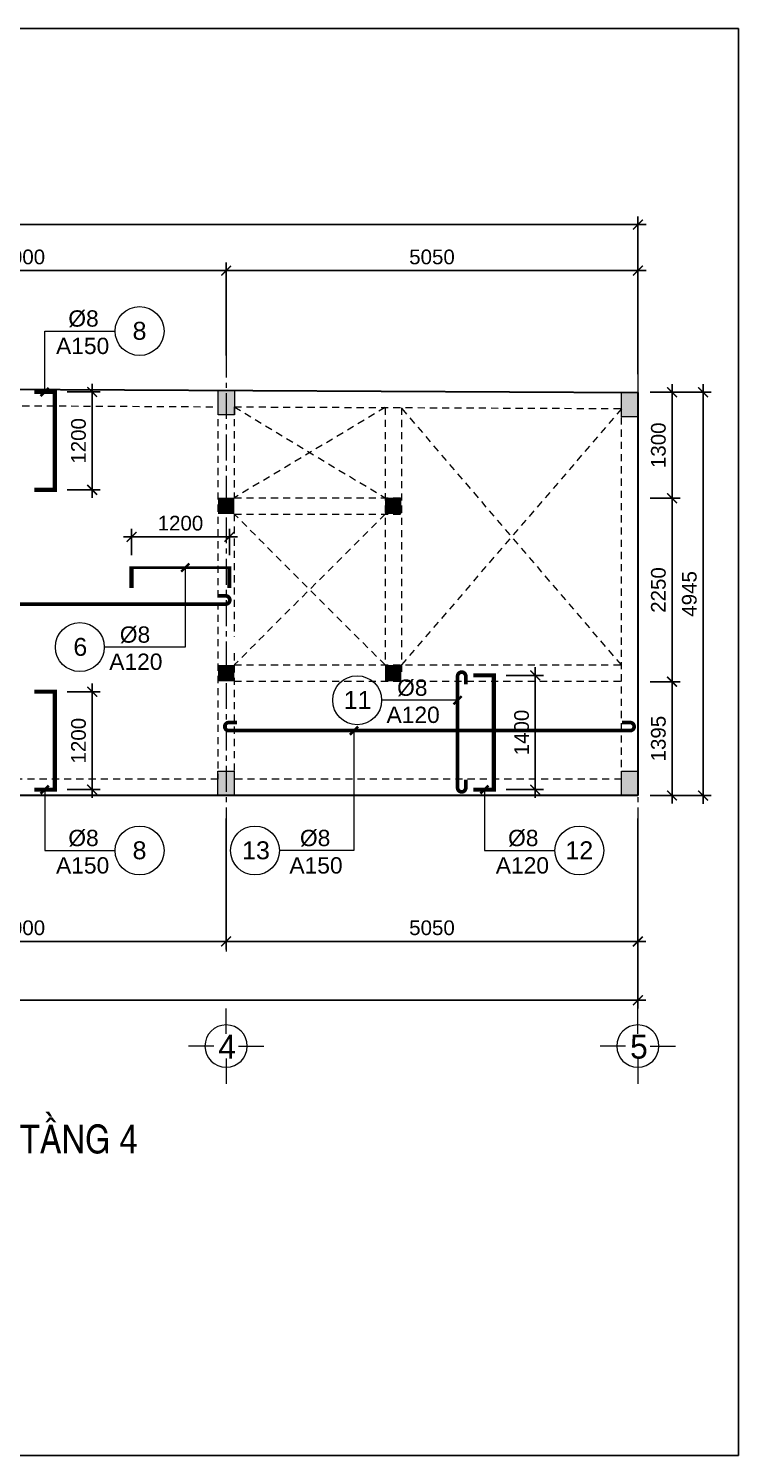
# Model space of a CAD drawing. Header units: millimetres. Extents: x -559287 to -299624, y 2351330 to 2655682.
# Drawn here: x -493184 to -484476, y 2475240 to 2492738 of the extents above; entities that cross this region are included whole.
import ezdxf
from ezdxf.enums import TextEntityAlignment as Align

# ---------------------------------------------------------------- set-up
doc = ezdxf.new("R2010")
doc.units = ezdxf.units.MM
doc.header["$LTSCALE"] = 10
for name, pattern in [('ACAD_ISO04W100', [30, 24, -3, 0, -3]), ('CENTER', [50.800000000000004, 31.75, -6.35, 6.35, -6.35]), ('HIDDEN', [0.3, 0.175, -0.125]), ('HIDDENX2', [0.75, 0.5, -0.25])]:
    doc.linetypes.add(name, pattern=pattern)
doc.layers.get('0').update_dxf_attribs({"lineweight": 20})
doc.layers.get('Defpoints').update_dxf_attribs({"lineweight": 20})
for name, color, linetype, lineweight in [('BTCT', 7, 'Continuous', 20), ('Dim', 251, 'Continuous', 15), ('Net khuat', 76, 'HIDDENX2', 15), ('Net manh', 8, 'Continuous', 13), ('Net-thay', 252, 'Continuous', 9), ('Text', 54, 'Continuous', 25), ('Thep dai', 2, 'Continuous', 50), ('Thep doc', 140, 'Continuous', 60), ('Tim', 144, 'CENTER', 9), ('Tuong', 1, 'Continuous', 30)]:
    doc.layers.add(name, color=color, linetype=linetype, lineweight=lineweight)
doc.layers.add('L7-03', color=7, linetype='Continuous')
doc.layers.add('ththep', color=3, linetype='Continuous')
doc.styles.add('HELVE', font='VHAVAN.TTF', dxfattribs={"height": 800})
doc.styles.add('IN-NHO', font='VHELVEN.TTF', dxfattribs={"height": 200})
doc.styles.add('NGHIA5', font='arial_0.ttf', dxfattribs={"height": 180})
doc.styles.add('STYLE1-S1', font='VHARIALN.TTF')
doc.dimstyles.new('dim100', dxfattribs={"dimscale": 100, "dimtxt": 180, "dimasz": 1.2, "dimexe": 1, "dimexo": 1.5, "dimgap": 0.75, "dimtad": 1, "dimdec": 0, "dimzin": 0, "dimdsep": 46, "dimtxsty": 'NGHIA5', "dimblk1": 'ARCHTICK', "dimblk2": 'ARCHTICK', "dimsah": 1, "dimcen": 0.09, "dimdle": 1, "dimclrd": 256, "dimclre": 256, "dimclrt": 54, "dimadec": 0, "dimazin": 0, "dimtfac": 1, "dimtdec": 0, "dimtofl": 0, "dimtmove": 2, "dimatfit": 3, "dimfxl": 0, "dimtolj": 1, "dimtzin": 0, "dimarcsym": 0})

# ---------------------------------------------------------------- blocks, each defined once
blk = doc.blocks.new('_ARCHTICK')
at = {"color": 0, "linetype": 'ByBlock', "const_width": 0.15}
blk.add_lwpolyline([(-0.5, -0.5), (0.5, 0.5)], dxfattribs=at)
blk = doc.blocks.new('*D680')
at = {"layer": 'Defpoints', "color": 0, "transparency": 16777216}
for p in [(-495760.5929800128, 2483201.723476426), (-490760.5929800128, 2483201.723476426), (-490760.5929800128, 2481542.752241842)]:
    blk.add_point(p, dxfattribs=at)
at = {"layer": 'Dim', "lineweight": -2, "transparency": 16777216}
for p, q in [((-495760.5929800128, 2483051.723476426), (-495760.5929800128, 2481442.752241842)), ((-490760.5929800128, 2483051.723476426), (-490760.5929800128, 2481442.752241842)), ((-495860.5929800128, 2481542.752241842), (-490660.5929800128, 2481542.752241842))]:
    blk.add_line(p, q, dxfattribs=at)
at = {"layer": 'Dim', "lineweight": -2, "transparency": 16777216, "xscale": 120, "yscale": 120, "zscale": 120, "rotation": 180}
blk.add_blockref('_ARCHTICK', (-495760.5929800128, 2481542.752241842), dxfattribs=at)
at = {"layer": 'Dim', "lineweight": -2, "transparency": 16777216, "xscale": 120, "yscale": 120, "zscale": 120}
blk.add_blockref('_ARCHTICK', (-490760.5929800128, 2481542.752241842), dxfattribs=at)
at = {"layer": 'Dim', "color": 54, "transparency": 16777216, "insert": (-493260.5929800128, 2481709.655379632), "char_height": 180, "attachment_point": 5, "style": 'NGHIA5'}
blk.add_mtext('\\A1;5000', dxfattribs=at)
blk = doc.blocks.new('*D681')
at = {"layer": 'Defpoints', "color": 0, "transparency": 16777216}
for p in [(-490760.5929800128, 2483201.723476426), (-485710.5929800128, 2483201.723476426), (-485710.5929800128, 2481542.752241842)]:
    blk.add_point(p, dxfattribs=at)
at = {"layer": 'Dim', "lineweight": -2, "transparency": 16777216}
for p, q in [((-490760.5929800128, 2483051.723476426), (-490760.5929800128, 2481442.752241842)), ((-485710.5929800128, 2483051.723476426), (-485710.5929800128, 2481442.752241842)), ((-490860.5929800128, 2481542.752241842), (-485610.5929800128, 2481542.752241842))]:
    blk.add_line(p, q, dxfattribs=at)
at = {"layer": 'Dim', "lineweight": -2, "transparency": 16777216, "xscale": 120, "yscale": 120, "zscale": 120, "rotation": 180}
blk.add_blockref('_ARCHTICK', (-490760.5929800128, 2481542.752241842), dxfattribs=at)
at = {"layer": 'Dim', "lineweight": -2, "transparency": 16777216, "xscale": 120, "yscale": 120, "zscale": 120}
blk.add_blockref('_ARCHTICK', (-485710.5929800128, 2481542.752241842), dxfattribs=at)
at = {"layer": 'Dim', "color": 54, "transparency": 16777216, "insert": (-488235.5929800128, 2481709.655379632), "char_height": 180, "attachment_point": 5, "style": 'NGHIA5'}
blk.add_mtext('\\A1;5050', dxfattribs=at)
blk = doc.blocks.new('*D682')
at = {"layer": 'Defpoints', "color": 0, "transparency": 16777216}
for p in [(-504410.3011356059, 2483201.710111333), (-485710.5929800128, 2483201.723476426), (-485710.5929800128, 2480822.229463347)]:
    blk.add_point(p, dxfattribs=at)
at = {"layer": 'Dim', "lineweight": -2, "transparency": 16777216}
for p, q in [((-504410.3011356059, 2483051.710111333), (-504410.3011356059, 2480722.229463347)), ((-485710.5929800128, 2483051.723476426), (-485710.5929800128, 2480722.229463347)), ((-504510.3011356059, 2480822.229463347), (-485610.5929800128, 2480822.229463347))]:
    blk.add_line(p, q, dxfattribs=at)
at = {"layer": 'Dim', "lineweight": -2, "transparency": 16777216, "xscale": 120, "yscale": 120, "zscale": 120, "rotation": 180}
blk.add_blockref('_ARCHTICK', (-504410.3011356059, 2480822.229463347), dxfattribs=at)
at = {"layer": 'Dim', "lineweight": -2, "transparency": 16777216, "xscale": 120, "yscale": 120, "zscale": 120}
blk.add_blockref('_ARCHTICK', (-485710.5929800128, 2480822.229463347), dxfattribs=at)
at = {"layer": 'Dim', "color": 54, "transparency": 16777216, "insert": (-495060.4470578093, 2480989.132601137), "char_height": 180, "attachment_point": 5, "style": 'NGHIA5'}
blk.add_mtext('\\A1;18700', dxfattribs=at)
blk = doc.blocks.new('truc ngang-helve')
for points in [[(0, -4.802440907544224), (0, 0)], [(-2.325193748962192, -7.127634656506416), (-7.127634656506416, -7.127634656506416)], [(2.325193748962192, -7.127634656506416), (7.127634656506416, -7.127634656506416)], [(0, -9.452828405468608), (0, -14.25526931301283)]]:
    blk.add_lwpolyline(points)
blk.add_circle((0, -7.127634656506416), 4)
at = {"style": 'HELVE'}
blk.add_attdef('A', text='', height=4.5, dxfattribs=at).set_placement((0.02702979045830034, -7.007037711264502), align=Align.MIDDLE_CENTER)
blk = doc.blocks.new('*D686')
at = {"layer": 'Defpoints', "color": 0, "transparency": 16777216}
for p in [(-490760.5929800128, 2489769.0464934), (-495760.5929800128, 2488570.298501291), (-490760.5929800128, 2488576.471614989)]:
    blk.add_point(p, dxfattribs=at)
at = {"layer": 'Dim', "lineweight": -2, "transparency": 16777216}
for p, q in [((-495760.5929800128, 2488720.298501291), (-495760.5929800128, 2489869.0464934)), ((-490760.5929800128, 2488726.471614989), (-490760.5929800128, 2489869.0464934)), ((-495860.5929800128, 2489769.0464934), (-490660.5929800128, 2489769.0464934))]:
    blk.add_line(p, q, dxfattribs=at)
at = {"layer": 'Dim', "lineweight": -2, "transparency": 16777216, "xscale": 120, "yscale": 120, "zscale": 120, "rotation": 180}
blk.add_blockref('_ARCHTICK', (-495760.5929800128, 2489769.0464934), dxfattribs=at)
at = {"layer": 'Dim', "lineweight": -2, "transparency": 16777216, "xscale": 120, "yscale": 120, "zscale": 120}
blk.add_blockref('_ARCHTICK', (-490760.5929800128, 2489769.0464934), dxfattribs=at)
at = {"layer": 'Dim', "color": 54, "transparency": 16777216, "insert": (-493260.5929800128, 2489935.94963119), "char_height": 180, "attachment_point": 5, "style": 'NGHIA5'}
blk.add_mtext('\\A1;5000', dxfattribs=at)
blk = doc.blocks.new('*D687')
at = {"layer": 'Defpoints', "color": 0, "transparency": 16777216}
for p in [(-485710.3233015332, 2489769.0464934), (-490760.5929800128, 2488576.471614989), (-485710.3233015332, 2488348.445122615)]:
    blk.add_point(p, dxfattribs=at)
at = {"layer": 'Dim', "lineweight": -2, "transparency": 16777216}
for p, q in [((-490760.5929800128, 2488726.471614989), (-490760.5929800128, 2489869.0464934)), ((-485710.3233015332, 2488498.445122615), (-485710.3233015332, 2489869.0464934)), ((-490860.5929800128, 2489769.0464934), (-485610.3233015332, 2489769.0464934))]:
    blk.add_line(p, q, dxfattribs=at)
at = {"layer": 'Dim', "lineweight": -2, "transparency": 16777216, "xscale": 120, "yscale": 120, "zscale": 120, "rotation": 180}
blk.add_blockref('_ARCHTICK', (-490760.5929800128, 2489769.0464934), dxfattribs=at)
at = {"layer": 'Dim', "lineweight": -2, "transparency": 16777216, "xscale": 120, "yscale": 120, "zscale": 120}
blk.add_blockref('_ARCHTICK', (-485710.3233015332, 2489769.0464934), dxfattribs=at)
at = {"layer": 'Dim', "color": 54, "transparency": 16777216, "insert": (-488235.458140773, 2489935.94963119), "char_height": 180, "attachment_point": 5, "style": 'NGHIA5'}
blk.add_mtext('\\A1;5050', dxfattribs=at)
blk = doc.blocks.new('*D688')
at = {"layer": 'Defpoints', "color": 0, "transparency": 16777216}
for p in [(-485710.3233015332, 2490333.446106889), (-504410.4877142855, 2488576.471614989), (-485710.3233015332, 2488411.715930861)]:
    blk.add_point(p, dxfattribs=at)
at = {"layer": 'Dim', "lineweight": -2, "transparency": 16777216}
for p, q in [((-504510.4877142855, 2490333.446106889), (-485610.3233015332, 2490333.446106889)), ((-504410.4877142855, 2488726.471614989), (-504410.4877142855, 2490433.446106889)), ((-485710.3233015332, 2488561.715930861), (-485710.3233015332, 2490433.446106889))]:
    blk.add_line(p, q, dxfattribs=at)
at = {"layer": 'Dim', "lineweight": -2, "transparency": 16777216, "xscale": 120, "yscale": 120, "zscale": 120, "rotation": 180}
blk.add_blockref('_ARCHTICK', (-504410.4877142855, 2490333.446106889), dxfattribs=at)
at = {"layer": 'Dim', "lineweight": -2, "transparency": 16777216, "xscale": 120, "yscale": 120, "zscale": 120}
blk.add_blockref('_ARCHTICK', (-485710.3233015332, 2490333.446106889), dxfattribs=at)
at = {"layer": 'Dim', "color": 54, "transparency": 16777216, "insert": (-495060.4055079094, 2490500.349244679), "char_height": 180, "attachment_point": 5, "style": 'NGHIA5'}
blk.add_mtext('\\A1;18700', dxfattribs=at)
blk = doc.blocks.new('*D689')
at = {"layer": 'Defpoints', "color": 0, "transparency": 16777216}
for p in [(-485710.7483731856, 2488277.13230251), (-484911.1065766126, 2488277.13230251), (-485710.7483731856, 2483331.960701331)]:
    blk.add_point(p, dxfattribs=at)
at = {"layer": 'Dim', "lineweight": -2, "transparency": 16777216}
for p, q in [((-484911.1065766126, 2483231.960701331), (-484911.1065766126, 2488377.13230251)), ((-485560.7483731856, 2488277.13230251), (-484811.1065766126, 2488277.13230251)), ((-485560.7483731856, 2483331.960701331), (-484811.1065766126, 2483331.960701331))]:
    blk.add_line(p, q, dxfattribs=at)
at = {"layer": 'Dim', "lineweight": -2, "transparency": 16777216, "xscale": 120, "yscale": 120, "zscale": 120}
for p, rotation in [((-484911.1065766126, 2488277.13230251), 90), ((-484911.1065766126, 2483331.960701331), 270)]:
    blk.add_blockref('_ARCHTICK', p, dxfattribs=dict(at, rotation=rotation))
at = {"layer": 'Dim', "color": 54, "transparency": 16777216, "insert": (-485078.0097144028, 2485804.546501921), "char_height": 180, "attachment_point": 5, "rotation": 90, "style": 'NGHIA5'}
blk.add_mtext('\\A1;4945', dxfattribs=at)
blk = doc.blocks.new('*D694')
at = {"layer": 'Defpoints', "color": 0, "transparency": 16777216}
for p in [(-492861.3136472735, 2484604.87349627), (-492403.9071656826, 2484604.87349627), (-492861.3136472728, 2483404.87349627)]:
    blk.add_point(p, dxfattribs=at)
at = {"layer": 'Dim', "lineweight": -2, "transparency": 16777216}
for p, q in [((-492403.9071656826, 2483304.87349627), (-492403.9071656826, 2484704.87349627)), ((-492711.3136472735, 2484604.87349627), (-492303.9071656826, 2484604.87349627)), ((-492711.3136472728, 2483404.87349627), (-492303.9071656826, 2483404.87349627))]:
    blk.add_line(p, q, dxfattribs=at)
at = {"layer": 'Dim', "lineweight": -2, "transparency": 16777216, "xscale": 120, "yscale": 120, "zscale": 120}
for p, rotation in [((-492403.9071656826, 2484604.87349627), 90), ((-492403.9071656826, 2483404.87349627), 270)]:
    blk.add_blockref('_ARCHTICK', p, dxfattribs=dict(at, rotation=rotation))
at = {"layer": 'Dim', "color": 54, "transparency": 16777216, "insert": (-492570.8103034728, 2484004.87349627), "char_height": 180, "attachment_point": 5, "rotation": 90, "style": 'NGHIA5'}
blk.add_mtext('\\A1;1200', dxfattribs=at)
blk = doc.blocks.new('*D695')
at = {"layer": 'Defpoints', "color": 0, "transparency": 16777216}
for p in [(-492861.3136472728, 2488281.184038557), (-492861.3136472735, 2487081.184038557), (-492403.9071656825, 2487081.184038557)]:
    blk.add_point(p, dxfattribs=at)
at = {"layer": 'Dim', "lineweight": -2, "transparency": 16777216}
for p, q in [((-492403.9071656825, 2488381.184038557), (-492403.9071656825, 2486981.184038557)), ((-492711.3136472728, 2488281.184038557), (-492303.9071656825, 2488281.184038557)), ((-492711.3136472735, 2487081.184038557), (-492303.9071656825, 2487081.184038557))]:
    blk.add_line(p, q, dxfattribs=at)
at = {"layer": 'Dim', "lineweight": -2, "transparency": 16777216, "xscale": 120, "yscale": 120, "zscale": 120}
for p, rotation in [((-492403.9071656825, 2488281.184038557), 90), ((-492403.9071656825, 2487081.184038557), 270)]:
    blk.add_blockref('_ARCHTICK', p, dxfattribs=dict(at, rotation=rotation))
at = {"layer": 'Dim', "color": 54, "transparency": 16777216, "insert": (-492570.8103034727, 2487681.184038557), "char_height": 180, "attachment_point": 5, "rotation": 90, "style": 'NGHIA5'}
blk.add_mtext('\\A1;1200', dxfattribs=at)
blk = doc.blocks.new('*D699')
at = {"layer": 'Defpoints', "color": 0, "ltscale": 3, "transparency": 16777216}
for p in [(-490721.0273455216, 2486504.235967808), (-491921.0273455216, 2486128.19684108), (-490721.0273455216, 2486128.196841082)]:
    blk.add_point(p, dxfattribs=at)
at = {"layer": 'Dim', "lineweight": -2, "ltscale": 3, "transparency": 16777216}
for p, q in [((-492021.0273455216, 2486504.235967808), (-490621.0273455216, 2486504.235967808)), ((-491921.0273455216, 2486278.19684108), (-491921.0273455216, 2486604.235967808)), ((-490721.0273455216, 2486278.196841082), (-490721.0273455216, 2486604.235967808))]:
    blk.add_line(p, q, dxfattribs=at)
at = {"layer": 'Dim', "lineweight": -2, "ltscale": 3, "transparency": 16777216, "xscale": 120, "yscale": 120, "zscale": 120, "rotation": 180}
blk.add_blockref('_ARCHTICK', (-491921.0273455216, 2486504.235967808), dxfattribs=at)
at = {"layer": 'Dim', "lineweight": -2, "ltscale": 3, "transparency": 16777216, "xscale": 120, "yscale": 120, "zscale": 120}
blk.add_blockref('_ARCHTICK', (-490721.0273455216, 2486504.235967808), dxfattribs=at)
at = {"layer": 'Dim', "color": 54, "ltscale": 3, "transparency": 16777216, "insert": (-491321.0273455216, 2486671.139105598), "char_height": 180, "attachment_point": 5, "style": 'NGHIA5'}
blk.add_mtext('\\A1;1200', dxfattribs=at)
blk = doc.blocks.new('*D675')
at = {"layer": 'Defpoints', "color": 0, "transparency": 16777216}
for p in [(-485710.9361136652, 2484727.864546303), (-485290.8899645277, 2484727.864546303), (-485711.0180516651, 2483332.960701331)]:
    blk.add_point(p, dxfattribs=at)
at = {"layer": 'Dim', "lineweight": -2, "transparency": 16777216}
for p, q in [((-485560.9361136652, 2484727.864546303), (-485190.8899645277, 2484727.864546303)), ((-485290.8899645277, 2483232.960701331), (-485290.8899645277, 2484827.864546303)), ((-485561.0180516651, 2483332.960701331), (-485190.8899645277, 2483332.960701331))]:
    blk.add_line(p, q, dxfattribs=at)
at = {"layer": 'Dim', "lineweight": -2, "transparency": 16777216, "xscale": 120, "yscale": 120, "zscale": 120}
for p, rotation in [((-485290.8899645277, 2484727.864546303), 90), ((-485290.8899645277, 2483332.960701331), 270)]:
    blk.add_blockref('_ARCHTICK', p, dxfattribs=dict(at, rotation=rotation))
at = {"layer": 'Dim', "color": 54, "transparency": 16777216, "insert": (-485457.8544938596, 2484030.412623817), "char_height": 180, "attachment_point": 5, "rotation": 90, "style": 'NGHIA5'}
blk.add_mtext('\\A1;1395', dxfattribs=at)
blk = doc.blocks.new('*D676')
at = {"layer": 'Defpoints', "color": 0, "transparency": 16777216}
for p in [(-485710.8393007194, 2486977.409099357), (-485290.8899645277, 2486977.409099357), (-485710.9361136652, 2484727.864546303)]:
    blk.add_point(p, dxfattribs=at)
at = {"layer": 'Dim', "lineweight": -2, "transparency": 16777216}
for p, q in [((-485560.8393007194, 2486977.409099357), (-485190.8899645277, 2486977.409099357)), ((-485290.8899645277, 2484627.864546303), (-485290.8899645277, 2487077.409099357)), ((-485560.9361136652, 2484727.864546303), (-485190.8899645277, 2484727.864546303))]:
    blk.add_line(p, q, dxfattribs=at)
at = {"layer": 'Dim', "lineweight": -2, "transparency": 16777216, "xscale": 120, "yscale": 120, "zscale": 120}
for p, rotation in [((-485290.8899645277, 2486977.409099357), 90), ((-485290.8899645277, 2484727.864546303), 270)]:
    blk.add_blockref('_ARCHTICK', p, dxfattribs=dict(at, rotation=rotation))
at = {"layer": 'Dim', "color": 54, "transparency": 16777216, "insert": (-485457.793102318, 2485852.63682283), "char_height": 180, "attachment_point": 5, "rotation": 90, "style": 'NGHIA5'}
blk.add_mtext('\\A1;2250', dxfattribs=at)
blk = doc.blocks.new('*D677')
at = {"layer": 'Defpoints', "color": 0, "transparency": 16777216}
for p in [(-485710.7483731856, 2488277.13230251), (-485710.8393007194, 2486977.409099357), (-485290.8899645277, 2486977.409099357)]:
    blk.add_point(p, dxfattribs=at)
at = {"layer": 'Dim', "lineweight": -2, "transparency": 16777216}
for p, q in [((-485290.8899645277, 2488377.13230251), (-485290.8899645277, 2486877.409099357)), ((-485560.7483731856, 2488277.13230251), (-485190.8899645277, 2488277.13230251)), ((-485560.8393007194, 2486977.409099357), (-485190.8899645277, 2486977.409099357))]:
    blk.add_line(p, q, dxfattribs=at)
at = {"layer": 'Dim', "lineweight": -2, "transparency": 16777216, "xscale": 120, "yscale": 120, "zscale": 120}
for p, rotation in [((-485290.8899645277, 2488277.13230251), 90), ((-485290.8899645277, 2486977.409099357), 270)]:
    blk.add_blockref('_ARCHTICK', p, dxfattribs=dict(at, rotation=rotation))
at = {"layer": 'Dim', "color": 54, "transparency": 16777216, "insert": (-485457.8544938596, 2487627.270700933), "char_height": 180, "attachment_point": 5, "rotation": 90, "style": 'NGHIA5'}
blk.add_mtext('\\A1;1300', dxfattribs=at)
blk = doc.blocks.new('*D821')
at = {"layer": 'Defpoints', "color": 0, "transparency": 16777216}
for p in [(-487477.0547420062, 2484804.960555855), (-486969.0039137359, 2484804.960555855), (-487477.0547420055, 2483404.87349627)]:
    blk.add_point(p, dxfattribs=at)
at = {"layer": 'Dim', "lineweight": -2, "transparency": 16777216}
for p, q in [((-486969.0039137359, 2483304.87349627), (-486969.0039137359, 2484904.960555855)), ((-487327.0547420062, 2484804.960555855), (-486869.0039137359, 2484804.960555855)), ((-487327.0547420055, 2483404.87349627), (-486869.0039137359, 2483404.87349627))]:
    blk.add_line(p, q, dxfattribs=at)
at = {"layer": 'Dim', "lineweight": -2, "transparency": 16777216, "xscale": 120, "yscale": 120, "zscale": 120}
for p, rotation in [((-486969.0039137359, 2484804.960555855), 90), ((-486969.0039137359, 2483404.87349627), 270)]:
    blk.add_blockref('_ARCHTICK', p, dxfattribs=dict(at, rotation=rotation))
at = {"layer": 'Dim', "color": 54, "transparency": 16777216, "insert": (-487135.9070515261, 2484104.917026062), "char_height": 180, "attachment_point": 5, "rotation": 90, "style": 'NGHIA5'}
blk.add_mtext('\\A1;1400', dxfattribs=at)

msp = doc.modelspace()

# ---------------------------------------------------------------- linework, layer by layer
at = {"color": 251, "linetype": 'ACAD_ISO04W100', "ltscale": 20}
msp.add_line((-485710.3233015332, 2489891.148830766), (-485710.3233015332, 2487426.912208553), dxfattribs=at)
at = {"layer": 'BTCT'}
for points in [[(-490659.9546267772, 2488298.987116357), (-490659.9546267772, 2487998.987116357), (-490859.9546267772, 2487998.987116357), (-490859.9546267772, 2488298.987116357)], [(-485910.3233015332, 2487977.13230251), (-485910.3233015332, 2488277.13230251), (-485710.3233015332, 2488277.13230251), (-485710.3233015332, 2487977.13230251)], [(-490860.5929800128, 2483331.960701331), (-490860.5929800128, 2483631.960701331), (-490660.5929800128, 2483631.960701331), (-490660.5929800128, 2483331.960701331)], [(-485710.5929800128, 2483631.960701331), (-485710.5929800128, 2483331.960701331), (-485910.5929800128, 2483331.960701331), (-485910.5929800128, 2483631.960701331)]]:
    msp.add_lwpolyline(points, close=True, dxfattribs=at)
for points in [[(-490859.9546267772, 2488298.987116357), (-490659.9546267772, 2488298.987116357), (-490859.9546267772, 2487998.987116357), (-490659.9546267772, 2487998.987116357)], [(-485710.3233015332, 2487977.13230251), (-485910.3233015332, 2487977.13230251), (-485710.3233015332, 2488277.13230251), (-485910.3233015332, 2488277.13230251)], [(-490660.5929800128, 2483331.960701331), (-490860.5929800128, 2483331.960701331), (-490660.5929800128, 2483631.960701331), (-490860.5929800128, 2483631.960701331)], [(-485910.5929800128, 2483631.960701331), (-485710.5929800128, 2483631.960701331), (-485910.5929800128, 2483331.960701331), (-485710.5929800128, 2483331.960701331)]]:
    msp.add_solid(points, dxfattribs=at)
at = {"layer": 'L7-03'}
for points in [[(-490860.5929800128, 2486982.955669639), (-490860.5929800128, 2486782.955669639), (-490660.5929800128, 2486982.955669639), (-490660.5929800128, 2486782.955669639)], [(-488811.0454246687, 2486982.955669638), (-488811.0454246687, 2486782.955669638), (-488611.0454246687, 2486982.955669638), (-488611.0454246687, 2486782.955669638)], [(-490860.5929800128, 2484932.995402836), (-490860.5929800128, 2484732.995402836), (-490660.5929800128, 2484932.995402836), (-490660.5929800128, 2484732.995402836)], [(-488811.0454246682, 2484932.995402835), (-488811.0454246682, 2484732.995402835), (-488611.0454246682, 2484932.995402835), (-488611.0454246682, 2484732.995402835)]]:
    msp.add_solid(points, dxfattribs=at)
at = {"layer": 'Net khuat', "linetype": 'HIDDEN', "ltscale": 50}
for p, q in [((-495660.592980013, 2488125.76223346), (-490860.5929800128, 2488099.534039426)), ((-490860.5929800128, 2488099.534039426), (-490860.5929800128, 2483531.96070133)), ((-490661.0454246687, 2488098.987768289), (-488811.0454246687, 2486982.955669638)), ((-490660.5929800128, 2488098.441198008), (-485910.3232510015, 2488077.67573721)), ((-490660.5929800128, 2488098.441198008), (-490660.5929800129, 2486983.233721142)), ((-488811.0454246687, 2488089.152195527), (-490660.592980013, 2486983.233721142)), ((-488811.0454246687, 2488089.152195527), (-488811.0454246687, 2484938.574698918)), ((-488611.0454246686, 2488088.059354109), (-488611.0454246687, 2484838.483534061)), ((-485911.0867776119, 2484932.995402837), (-488611.0454246686, 2488088.059354108)), ((-485910.7761529415, 2488073.304523608), (-488611.0454246687, 2484932.995402836)), ((-485910.7464028927, 2483531.96070133), (-485910.322347977, 2488077.67573322)), ((-490661.0454246688, 2486982.955669638), (-488611.0180144418, 2486982.955669638)), ((-488811.0454246687, 2486782.955669638), (-490661.0454246688, 2484932.995402836)), ((-488811.0454246687, 2484932.995402836), (-490661.0454246687, 2486782.955669638)), ((-490660.5929800128, 2486782.955669638), (-490660.5929800128, 2485276.920968132)), ((-490660.5929800128, 2486782.955669638), (-488611.0366116024, 2486782.955669638)), ((-490660.5929800128, 2485076.920968132), (-490660.5929800128, 2483531.96070133)), ((-490661.0454246688, 2484932.995402836), (-485911.0684786404, 2484932.995402837)), ((-490661.0454246687, 2484732.995402836), (-485911.0867776118, 2484732.744345014)), ((-490860.5929800128, 2483531.96070133), (-495660.5929800129, 2483531.960701331)), ((-485910.7464028927, 2483531.96070133), (-490660.5929800128, 2483531.960701331))]:
    msp.add_line(p, q, dxfattribs=at)
at = {"layer": 'Net manh'}
for points in [[(-492986.3136472728, 2488281.184038557), (-492986.3136472728, 2489028.165973738), (-492121.8582140894, 2489028.165973738)], [(-491261.500612122, 2486128.196841081), (-491261.5006121208, 2485152.381299626), (-492254.7937445288, 2485152.381299626)], [(-487921.2309862443, 2484501.174879273), (-488853.6314861992, 2484501.174879273)], [(-489192.3157229174, 2484127.811118114), (-489192.3157229174, 2482657.891561089), (-490106.7711561008, 2482657.891561089)], [(-492986.3136472728, 2483404.87349627), (-492986.3136472728, 2482657.891561089), (-492121.8582140894, 2482657.891561089)], [(-487592.1868824561, 2483404.87349627), (-487592.1868824561, 2482657.891561089), (-486727.7314492727, 2482657.891561089)]]:
    msp.add_lwpolyline(points, dxfattribs=at)
at = {"layer": 'Net manh', "const_width": 29.99999999999999}
for points in [[(-492936.3136472728, 2488331.184038557), (-493036.3136472728, 2488231.184038557)], [(-491311.5006121225, 2486078.196841081), (-491211.5006121225, 2486178.196841081)], [(-487971.2309862449, 2484451.174879272), (-487871.2309862449, 2484551.174879272)], [(-489242.3157229179, 2484077.811118114), (-489142.3157229179, 2484177.811118114)], [(-492936.3136472728, 2483454.87349627), (-493036.3136472728, 2483354.87349627)], [(-487542.1868824561, 2483454.87349627), (-487642.1868824561, 2483354.87349627)]]:
    msp.add_lwpolyline(points, dxfattribs=at)
at = {"layer": 'Net manh'}
for centre in [(-491821.8582140894, 2489028.165973738), (-492554.7937445288, 2485152.381299626), (-489153.6314861992, 2484501.174879273), (-491821.8582140894, 2482657.891561089), (-490406.7711561008, 2482657.891561089), (-486427.7314492727, 2482657.891561089)]:
    msp.add_circle(centre, 300, dxfattribs=at)
at = {"layer": 'Thep dai', "const_width": 45}
for points in [[(-504203.7978560342, 2485779.952955235), (-504303.7978560342, 2485779.952955235, 0.9999999999999999), (-504303.7978560342, 2485679.952955235), (-490765.2846517768, 2485679.952955238, 0.9999999999999999), (-490765.2846517768, 2485779.952955238), (-490865.2846517768, 2485779.952955238)], [(-487821.2309862419, 2484695.844710687), (-487821.2309862419, 2484795.844710687, 0.9999999999999999), (-487921.2309862419, 2484795.844710687), (-487921.230986251, 2483426.907268863, 0.9999999999999999), (-487821.230986251, 2483426.907268863), (-487821.230986251, 2483526.907268863)], [(-490627.2386643842, 2484227.811118113), (-490727.2386643842, 2484227.811118113, 0.9999999999999999), (-490727.2386643842, 2484127.811118113), (-485805.6128058839, 2484127.811118116, 0.9999999999999999), (-485805.6128058839, 2484227.811118116), (-485905.6128058839, 2484227.811118116)]]:
    msp.add_lwpolyline(points, format="xyb", dxfattribs=at)
at = {"layer": 'Thep doc', "const_width": 50}
for points in [[(-493111.3136472728, 2488281.184038557), (-492861.3136472728, 2488281.184038557), (-492861.3136472735, 2487081.184038557), (-493111.3136472735, 2487081.184038557)], [(-490721.0273455211, 2485878.196841082), (-490721.0273455216, 2486128.196841082), (-491921.0273455216, 2486128.19684108), (-491921.0273455211, 2485878.19684108)], [(-487727.0547420054, 2483404.87349627), (-487477.0547420054, 2483404.87349627), (-487477.0547420061, 2484804.960555855), (-487727.0547420061, 2484804.960555855)], [(-493111.3136472728, 2483404.87349627), (-492861.3136472728, 2483404.87349627), (-492861.3136472735, 2484604.87349627), (-493111.3136472735, 2484604.87349627)]]:
    msp.add_lwpolyline(points, dxfattribs=at)
at = {"layer": 'ththep'}
msp.add_lwpolyline([(-508896.9242002775, 2492737.691717756), (-484476.1768967737, 2492737.691717756), (-484476.1768967737, 2475239.818388806), (-508896.9242002775, 2475239.818388806)], close=True, dxfattribs=at)
at = {"layer": 'Tim'}
for p, q in [((-490760.5929800128, 2489791.134784283), (-490760.5929800128, 2481418.66633038)), ((-485710.5929800128, 2485726.89816207), (-485710.5929800128, 2481418.66633038))]:
    msp.add_line(p, q, dxfattribs=at)
at = {"layer": 'Tuong'}
for p, q in [((-504409.4877142853, 2488371.767803494), (-485710.2959285297, 2488276.585732229)), ((-485710.2959285297, 2488276.585732229), (-485710.7483731855, 2483331.960701331)), ((-485710.7483731855, 2483331.960701331), (-505710.3011356059, 2483331.960701331))]:
    msp.add_line(p, q, dxfattribs=at)

# ---------------------------------------------------------------- block references
at = {"layer": 'Net-thay'}
ref = msp.add_blockref('truc ngang-helve', (-490760.5929800128, 2479797.564270414), dxfattribs=dict(at, xscale=-64.86479999998119, yscale=64.8648000000976, zscale=64.8648, rotation=180))
ref.add_attrib('A', '4', dxfattribs={"layer": '0', "height": 291.8916, "style": 'HELVE'}).set_placement((-490746.8785088996, 2480252.074370147), align=Align.MIDDLE_CENTER)
ref = msp.add_blockref('truc ngang-helve', (-485710.5929800128, 2479797.564270414), dxfattribs=dict(at, xscale=-64.86479999998119, yscale=64.8648000000976, zscale=64.8648, rotation=180))
ref.add_attrib('A', '5', dxfattribs={"layer": '0', "height": 291.8916, "style": 'HELVE'}).set_placement((-485696.8785088997, 2480252.074370147), align=Align.MIDDLE_CENTER)

# ---------------------------------------------------------------- texts
at = {"layer": 'Text', "ltscale": 3, "style": 'NGHIA5'}
for s, p in [('%%C8', (-492509.9667074413, 2489082.088546021)), ('A150', (-492520.5047604456, 2488746.166001425)), ('%%C8', (-491878.4012842701, 2485206.303871908)), ('A120', (-491867.8632312665, 2484873.32564166)), ('%%C8', (-488477.2390259405, 2484555.097451556)), ('A120', (-488466.7009729369, 2484222.119221307)), ('%%C8', (-492509.9667074413, 2482711.814133371)), ('%%C8', (-489668.6626627489, 2482711.814133371)), ('%%C8', (-487115.8399426246, 2482711.814133371)), ('A150', (-492520.5047604456, 2482375.891588775)), ('A150', (-489658.1246097446, 2482375.891588775)), ('A120', (-487126.3779956289, 2482375.891588775))]:
    msp.add_text(s, height=200, dxfattribs=at).set_placement(p, align=Align.CENTER)
at = {"layer": 'Text', "style": 'IN-NHO'}
for s, p in [('8', (-491822.9624805681, 2489030.996978741)), ('6', (-492549.2864990969, 2485155.212304628)), ('11', (-489148.1242407673, 2484504.005884276)), ('8', (-491822.9624805681, 2482660.722566091)), ('13', (-490394.6362489534, 2482660.722566091)), ('12', (-486428.8357157514, 2482660.722566091))]:
    msp.add_text(s, height=220, dxfattribs=at).set_placement(p, align=Align.MIDDLE_CENTER)
at = {"layer": 'Text', "style": 'STYLE1-S1'}
msp.add_text('mÆt b»ng bè trÝ thÐp sµn tÇng 4', height=350, dxfattribs=at).set_placement((-499050.527698664, 2478946.442534995))

# ---------------------------------------------------------------- dimensions: what is measured, and where the dimension line sits
at = {"layer": 'Dim'}
for base, p1, p2, picture, middle in [((-485710.3233015332, 2490333.446106889), (-504410.4877142855, 2488576.471614989), (-485710.3233015332, 2488411.715930861), '*D688', (-495060.4055079094, 2490500.349244679)), ((-490760.5929800128, 2489769.0464934), (-495760.5929800128, 2488570.298501291), (-490760.5929800128, 2488576.471614989), '*D686', (-493260.5929800128, 2489935.94963119)), ((-485710.3233015332, 2489769.0464934), (-490760.5929800128, 2488576.471614989), (-485710.3233015332, 2488348.445122615), '*D687', (-488235.458140773, 2489935.94963119)), ((-485710.5929800128, 2480822.229463347), (-504410.3011356059, 2483201.710111333), (-485710.5929800128, 2483201.723476426), '*D682', (-495060.4470578093, 2480989.132601137)), ((-490760.5929800128, 2481542.752241842), (-495760.5929800128, 2483201.723476426), (-490760.5929800128, 2483201.723476426), '*D680', (-493260.5929800128, 2481709.655379632)), ((-485710.5929800128, 2481542.752241842), (-490760.5929800128, 2483201.723476426), (-485710.5929800128, 2483201.723476426), '*D681', (-488235.5929800128, 2481709.655379632))]:
    dim = msp.add_linear_dim(base=base, p1=p1, p2=p2, dimstyle='dim100', dxfattribs=at)
    dim.commit()
    dim.dimension.update_dxf_attribs({"geometry": picture, "text_midpoint": middle})
for base, p1, p2, angle, picture, middle in [((-492403.9071656825, 2487081.184038557), (-492861.3136472728, 2488281.184038557), (-492861.3136472735, 2487081.184038557), 270, '*D695', (-492570.8103034727, 2487681.184038557)), ((-485290.8899645277, 2486977.409099357), (-485710.7483731855, 2488277.13230251), (-485710.8393007193, 2486977.409099357), 270, '*D677', (-485457.8544938596, 2487627.270700933)), ((-484911.1065766126, 2488277.13230251), (-485710.7483731855, 2483331.960701331), (-485710.7483731855, 2488277.13230251), 90, '*D689', (-485078.0097144028, 2485804.546501921)), ((-485290.8899645277, 2486977.409099357), (-485710.9361136651, 2484727.864546303), (-485710.8393007193, 2486977.409099357), 90, '*D676', (-485457.793102318, 2485852.63682283)), ((-486969.0039137359, 2484804.960555855), (-487477.0547420054, 2483404.87349627), (-487477.0547420061, 2484804.960555855), 90, '*D821', (-487135.9070515261, 2484104.917026062)), ((-492403.9071656826, 2484604.87349627), (-492861.3136472728, 2483404.87349627), (-492861.3136472735, 2484604.87349627), 90, '*D694', (-492570.8103034728, 2484004.87349627)), ((-485290.8899645277, 2484727.864546303), (-485711.018051665, 2483332.960701331), (-485710.9361136651, 2484727.864546303), 90, '*D675', (-485457.8544938596, 2484030.412623817))]:
    dim = msp.add_linear_dim(base=base, p1=p1, p2=p2, angle=angle, dimstyle='dim100', dxfattribs=at)
    dim.commit()
    dim.dimension.update_dxf_attribs({"geometry": picture, "text_midpoint": middle})
at = {"layer": 'Dim', "ltscale": 3}
dim = msp.add_linear_dim(base=(-490721.0273455216, 2486504.235967808), p1=(-491921.0273455216, 2486128.19684108), p2=(-490721.0273455216, 2486128.196841082), dimstyle='dim100', dxfattribs=at)
dim.commit()
dim.dimension.update_dxf_attribs({"geometry": '*D699', "text_midpoint": (-491321.0273455216, 2486671.139105598)})

doc.saveas('drawing.dxf')
